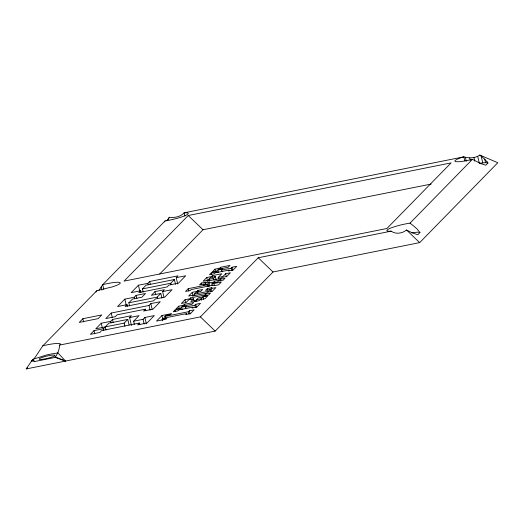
<?xml version="1.0" encoding="UTF-8"?>
<svg xmlns="http://www.w3.org/2000/svg" width="524" height="524" viewBox="0 0 524 524"><rect width="100%" height="100%" fill="white"/><g stroke="black" fill="none" stroke-linecap="round" stroke-linejoin="round"><path stroke-width="0.79" d="M32.174 361.39L31.82 361.174L35.232 357.224L42.791 345.86L44.075 345.532A16.047 2.319 -13.2 0 1 60.116 344.733L59.585 345.08C59.487 349.547 57.653 353.759 55.177 357.414L34.695 361.514L33.353 361.095M96.062 292.156L96.285 291.246M31.82 361.174L32.704 359.385L34.695 361.514M167.739 220.093L169.331 217.277C174.584 217.938 180.446 216.91 184.14 212.823L463.832 156.84C469.039 158.484 475.248 158.294 479.827 155.058L497.8 162.748L419.665 242.625L273.011 271.982L215.181 331.103L26.2 368.942L32.704 359.385M164.49 221.907L165.132 220.866L167.981 220.414A16.047 2.319 -13.2 0 0 185.85 215.318A16.047 2.319 -13.2 0 0 184.14 212.823L184.887 215.999M99.036 290.276L102.711 284.683L104.78 284.165A16.047 2.319 -13.2 0 1 119.793 282.502A16.047 2.319 -13.2 0 1 112.372 286.87L96.999 290.61M166.927 220.899L169.331 217.277M165.132 220.866L102.711 284.683L103.824 289.438M26.2 368.942L27.34 367.769M82.877 318.71L79.255 322.411L98.152 318.631L101.774 314.924L82.877 318.71L83.624 321.88M188.221 215.521L124.044 281.126L386.915 228.497L451.092 162.892L188.221 215.521L203.024 229.735L431.147 184.062M129.094 324.952L127.79 319.404L108.894 323.184L103.451 328.745L94.006 330.637L90.377 334.345L99.829 332.452L101.636 330.598L139.436 323.033L139.81 324.618M131.458 325.476L129.605 317.551L131.413 315.697L112.516 319.483L110.702 321.336L101.256 323.223L95.813 328.784L124.162 323.112L127.79 319.404M145.397 309.173L143.583 311.027L153.034 309.134L160.285 301.719L150.833 303.612L149.019 305.466L111.226 313.031L105.789 318.592L115.234 316.699L117.049 314.845L145.397 309.173L145.77 310.758M129.579 305.97L128.832 302.8L132.461 299.093L141.906 297.2L145.534 293.492L136.083 295.385L134.268 297.239L124.823 299.132L117.573 306.547L127.018 304.654L127.391 306.239M177.702 284.008L176.215 277.668L178.029 275.814L149.681 281.486L147.866 283.34L138.421 285.233L131.17 292.647L140.615 290.755L140.989 292.34M127.018 304.654L125.21 306.507L153.552 300.828L155.366 298.975L164.818 297.088L172.069 289.674L162.617 291.567L163.92 297.115M140.615 290.755L138.801 292.608L167.149 286.929L168.964 285.076L178.415 283.189L185.666 275.775L176.215 277.668M143.176 292.071L142.43 288.901L146.058 285.194L174.4 279.521L175.52 284.277M159.682 274.045L203.024 229.735M162.617 291.567L164.431 289.713L154.98 291.606L151.357 295.307L160.803 293.42L161.923 298.176M134.354 324.389L133.613 321.219L139.05 315.658L129.605 317.551M128.832 302.8L157.18 297.128L160.803 293.42M142.43 288.901L170.778 283.222L174.4 279.521M139.436 323.033L137.622 324.887L147.074 322.994L154.325 315.579L144.873 317.472L143.059 319.326L133.613 321.219M165.243 318.035L164.87 316.45L165.78 315.52L170.503 314.577L171.407 313.653L161.962 315.54L156.519 321.101L165.97 319.208L166.874 318.284L162.152 319.227L162.525 320.812M208.611 286.34L208.054 283.962L207.144 284.886L188.247 288.672L185.529 291.449L190.251 290.506L191.155 289.576L214.781 284.846L213.877 285.776L218.6 284.827L221.318 282.05L211.866 283.942L212.24 285.528M162.152 319.227L163.056 318.304L186.682 313.575L185.778 314.498L190.5 313.555L194.122 309.848L189.4 310.791L188.496 311.721L164.87 316.45M181.035 309.658L180.662 308.073L179.758 308.996L175.036 309.946L173.221 311.8L177.944 310.85L178.854 309.926L193.029 307.084L192.118 308.014L196.847 307.071L200.469 303.363L195.747 304.306L194.836 305.237L185.391 307.123L185.765 308.708M182.129 309.52L181.573 307.143L182.476 306.219L191.928 304.326L193.742 302.472L184.291 304.365L183.387 305.289L178.658 306.239L175.94 309.016L180.662 308.073M196.834 301.28L196.461 299.695L201.183 298.746L203.902 295.968L208.631 295.019L210.438 293.165L205.716 294.115L204.812 295.038L190.638 297.881L189.727 298.804L185.005 299.748L181.383 303.455L186.105 302.512L188.823 299.735L193.546 298.785L194.103 301.162M194.633 295.759L194.26 294.174L196.074 292.32L200.797 291.37L202.611 289.517L197.889 290.466L196.985 291.39L192.256 292.34L188.633 296.047L193.356 295.097L192.452 296.027L206.62 293.185L207.53 292.261L212.253 291.311L215.881 287.611L211.152 288.554L211.899 291.724M205.513 284.637L205.139 283.052L206.043 282.128L201.321 283.071L199.506 284.925L204.236 283.975L203.325 284.905L208.054 283.962M218.213 277.451L221.842 273.744L212.39 275.637L211.486 276.567L206.757 277.51L203.135 281.218L207.858 280.274L206.954 281.198L221.128 278.362L222.032 277.432L226.754 276.489L230.383 272.781L225.661 273.724L222.936 276.508L218.213 277.451L218.587 279.037M217.296 272.591L216.923 271.006L216.019 271.93L211.29 272.88L209.482 274.733L214.205 273.783L215.109 272.86L229.283 270.024L228.379 270.947L233.101 270.004L236.73 266.297L232.001 267.24L231.097 268.17L221.645 270.057L222.019 271.648M218.39 272.46L217.827 270.076L218.737 269.153L228.182 267.26L229.997 265.406L220.552 267.299L219.641 268.223L214.919 269.172L212.2 271.949L216.923 271.006M209.135 280.93L208.768 279.344L210.576 277.491L215.305 276.548L216.045 279.718M185.391 307.123L186.295 306.199L181.573 307.143M193.546 298.785L190.828 301.569L195.55 300.619L194.646 301.549L199.369 300.599L200.279 299.676L205.002 298.726L207.72 295.949L198.275 297.842L196.461 299.695M209.705 286.202L208.958 283.032L209.862 282.108L205.139 283.052M208.768 279.344L213.491 278.401L215.305 276.548M221.645 270.057L222.556 269.133L217.827 270.076M211.152 288.554L212.063 287.63L207.34 288.573L205.526 290.427L210.248 289.477L210.805 291.861M211.866 283.942L212.777 283.012L217.499 282.069L218.41 281.139L223.132 280.196L224.947 278.342L220.218 279.285L219.314 280.216L214.591 281.159L213.681 282.089L208.958 283.032M210.248 289.477L208.434 291.331L194.26 294.174M59.585 345.08L200.378 316.889L258.214 257.769L391.14 231.156C395.672 234.51 402.353 233.527 406.513 229.997L412.716 233.075L417.831 234.713L419.966 232.532L416.881 228.818L413.423 225.772L410.004 223.152L409.316 223.237A16.047 2.319 -13.2 0 0 390.668 228.104A16.047 2.319 -13.2 0 0 389.555 231.248L391.14 231.156M410.004 223.152L472.412 159.348L480.921 163.671L485.82 165.211L487.955 163.03L484.707 159.158L479.827 155.058M42.791 345.86L97.156 290.355M33.949 358.999L46.309 355.049A16.047 2.319 -13.2 0 1 57.575 353.078M472.412 159.348L471.829 159.506A16.047 2.319 -13.2 0 1 455.782 161.628A16.047 2.319 -13.2 0 1 461.52 157.554L463.832 156.84L464.762 160.803M480.017 163.193L485.525 162.656L487.955 163.03M411.543 232.754L417.667 232.158L419.966 232.532M65.539 361.062L55.177 357.414L55.433 357.021L65.539 361.062L57.85 352.822M406.513 229.997L419.665 242.625M258.214 257.769L273.011 271.982M200.378 316.889L215.181 331.103M487.176 161.785L487.405 162.774M484.707 159.158L485.525 162.656M481.189 156.1L482.768 162.833M477.711 156.388L479.329 163.285M473.932 157.567L474.764 161.137M469.714 157.888L470.264 160.226M465.351 157.338L466.268 161.248M232.001 267.24L232.748 270.41M231.097 268.17L231.654 270.548M225.661 273.724L226.401 276.901M220.552 267.299L220.918 268.884M220.218 279.285L220.591 280.871M214.919 269.172L215.475 271.55M214.591 281.159L214.958 282.744M213.491 278.401L213.864 279.986M212.39 275.637L212.764 277.222M211.29 272.88L211.663 274.465M206.757 277.51L207.504 280.681M207.144 284.886L207.517 286.471M207.34 288.573L207.707 290.158M205.716 294.115L206.089 295.7M204.812 295.038L205.179 296.623M201.321 283.071L201.694 284.656M202.998 296.892L203.554 299.269M201.183 298.746L201.557 300.331M197.889 290.466L198.262 292.051M196.985 291.39L197.352 292.975M195.747 304.306L196.487 307.477M192.256 292.34L193.002 295.51M194.836 305.237L195.4 307.614M190.638 297.881L191.011 299.466M188.247 288.672L188.804 291.049M189.4 310.791L190.147 313.968M188.496 311.721L189.053 314.099M185.005 299.748L185.751 302.924M184.291 304.365L184.664 305.951M178.658 306.239L179.221 308.616M170.778 283.222L171.152 284.814M175.036 309.946L175.409 311.531M161.962 315.54L162.702 318.716M157.18 297.128L157.554 298.713M154.98 291.606L155.726 294.776M149.681 281.486L150.427 284.656M147.866 283.34L148.24 284.925M150.833 303.612L152.137 309.16M149.019 305.466L150.139 310.221M138.421 285.233L139.718 290.781M144.873 317.472L146.36 323.819M143.059 319.326L144.179 324.081M136.083 295.385L136.829 298.556M134.268 297.239L134.642 298.824M124.823 299.132L126.31 305.472M124.162 323.112L124.909 326.282M111.226 313.031L112.339 317.786M112.516 319.483L113.263 322.653M110.702 321.336L111.075 322.922M101.171 287.073L101.885 290.119M105.265 326.891L106.012 330.068M103.451 328.745L103.824 330.33M101.256 323.223L102.37 327.985M94.006 330.637L94.746 333.808M54.627 355.881L53.743 356.366A8.148 1.179 -13.2 0 1 40.355 359.431A8.148 1.179 -13.2 0 1 46.06 356.281A8.148 1.179 -13.2 0 1 54.627 355.881"/></g></svg>
